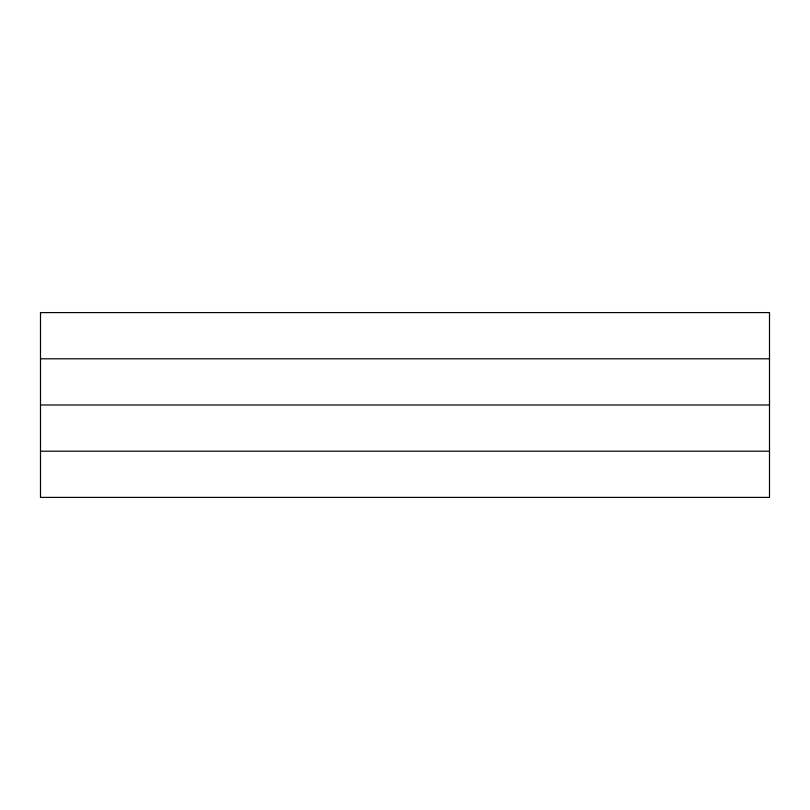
<?xml version="1.0" encoding="UTF-8"?>
<svg xmlns="http://www.w3.org/2000/svg" width="810" height="810" viewBox="0 0 810 810"><rect width="100%" height="100%" fill="white"/><g stroke="black" fill="none" stroke-linecap="round" stroke-linejoin="round"><path stroke-width="1.21" d="M40.5 358.8L769.5 358.8M40.5 405L769.5 405M40.5 451.2L769.5 451.2M769.5 312.599L40.5 312.599L40.5 497.401L769.5 497.401L769.5 312.599"/></g></svg>
